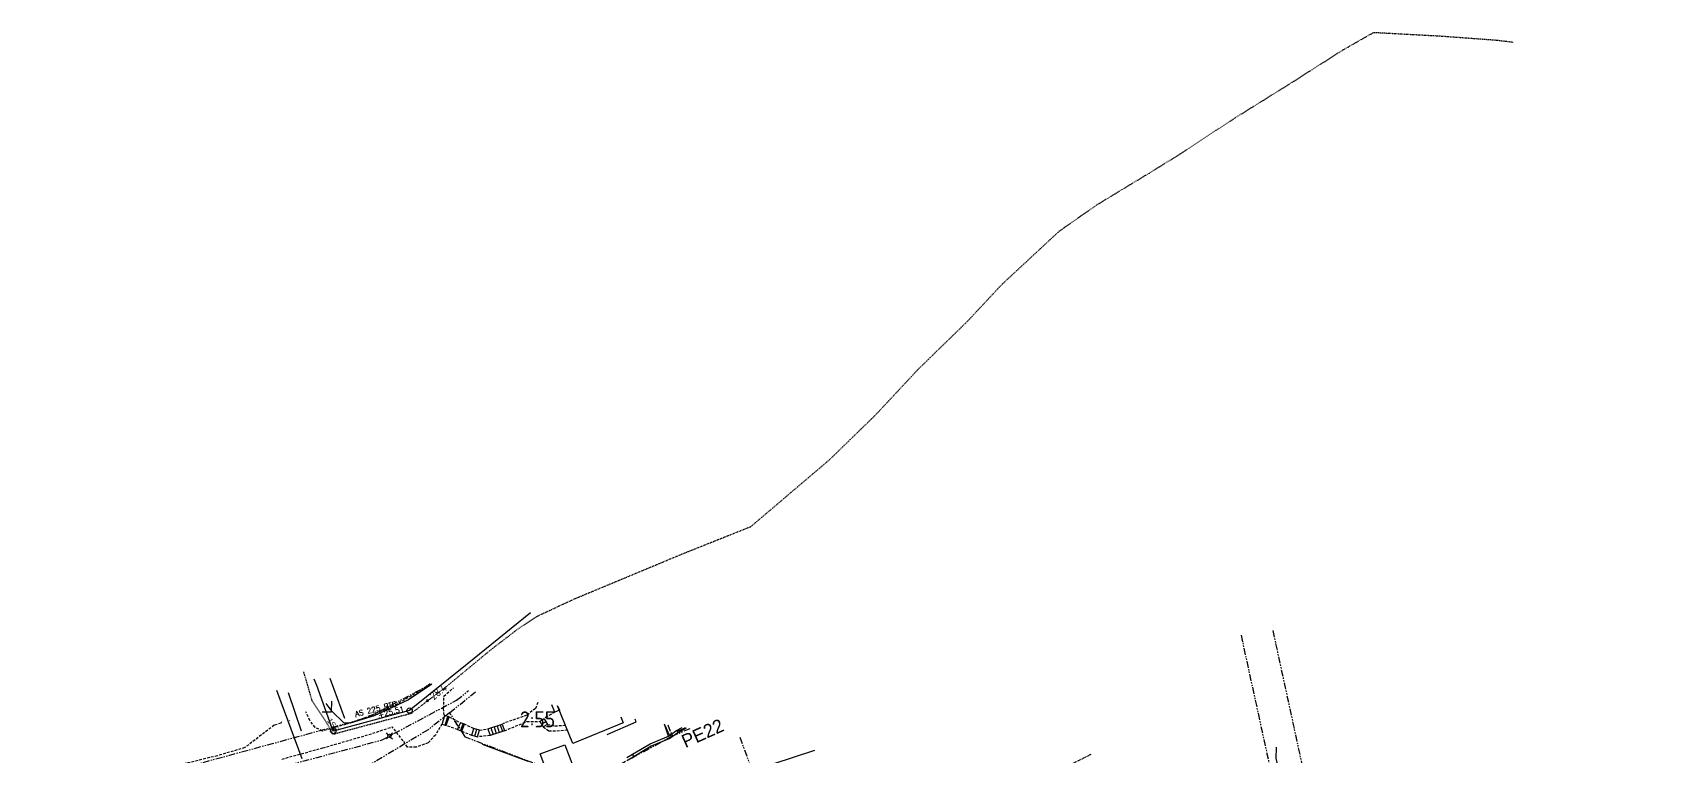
# Model space of a CAD drawing. Header units: metres. Extents: x 139929 to 143267, y 6401995 to 6404511.
# Drawn here: x 140226.7 to 140530.1, y 6402494.9 to 6402630.7 of the extents above; entities that cross this region are included whole.
import ezdxf
from ezdxf.enums import TextEntityAlignment as Align

# ---------------------------------------------------------------- set-up
doc = ezdxf.new("R2010")
doc.units = ezdxf.units.M
for name, pattern in [('DASHED', [0.75, 0.5, -0.25]), ('DGN Style 3', [2.464518, 1.76037, -0.704148]), ('HIDDEN2', [0.1875, 0.125, -0.0625]), ('PHANTOM', [2.5, 1.25, -0.25, 0.25, -0.25, 0.25, -0.25])]:
    doc.linetypes.add(name, pattern=pattern)
doc.layers.add('FAS_HAKPARENTES', color=250, linetype='Continuous', lineweight=18)
for name, color, linetype in [('M-BEF-BELYSNINGSSTOLPE', 4, 'Continuous'), ('M-BEF-BYGGNAD', 3, 'Continuous'), ('M-BEF-EL', 4, 'ELLEDNING'), ('M-BEF-EL-TEXT', 1, 'Continuous'), ('M-BEF-HÄCK', 7, 'Continuous'), ('M-BEF-MUR', 4, 'Continuous'), ('M-BEF-NIVÅ', 4, 'Continuous'), ('M-BEF-STAKET', 4, 'STAKET'), ('M-BEF-TELE-INFO', 4, 'Continuous'), ('M-BEF-TELE-TEXT', 1, 'Continuous'), ('M-BEF-TRAPPA', 4, 'Continuous'), ('M-BEF-VA-INFO', 4, 'Continuous'), ('M-BEF-VA-S', 4, 'Continuous'), ('M-BEF-VA-TEXT', 1, 'Continuous'), ('M-BEF-VA-V', 4, 'HIDDEN2'), ('M-BEF-VÄGKANT', 1, 'DASHED'), ('M-FASTIGHETSBETECKNING', 3, 'Continuous'), ('M-GR-FASTIGHETSGRÄNS', 3, 'PHANTOM')]:
    doc.layers.add(name, color=color, linetype=linetype)
doc.styles.add('ISO', font='iso.shx', dxfattribs={"height": 2.5})
doc.styles.add('ROMANS', font='romans')
doc.styles.add('Style-font38', font='font38.shx')
doc.linetypes.add('ELLEDNING', pattern='A,3,-0.5,["E",Standard,S=0.5,R=0,X=0,Y=-0.25],-0.5', length=4)
doc.linetypes.add('STAKET', pattern='A,7,[134,morastr.shx,S=0.8,R=0,X=0,Y=0],0.6,[134,morastr.shx,S=0.8,R=0,X=0,Y=0],1', length=8.6)

# ---------------------------------------------------------------- blocks, each defined once
blk = doc.blocks.new('osynlig cirkel')
blk.add_circle((0, 0), 0.005)
blk = doc.blocks.new('OSYNLIG')
blk.add_blockref('osynlig cirkel', (0, 0))
blk = doc.blocks.new('PRI_L_BELYS')
for points in [[(-0.21, 0.21, 0), (-0.57, 0.57, 0)], [(0.21, 0.21, 0), (0.57, 0.57, 0)], [(-0.21, -0.21, 0), (-0.57, -0.57, 0)], [(0.21, -0.21, 0), (0.57, -0.57, 0)]]:
    blk.add_polyline3d(points)
blk.add_circle((0, 0), 0.3)
blk = doc.blocks.new('PRI_NIVÅ_HÖJDPUNKT_ISM')
at = {"color": 7}
for p, q in [((-0.25, 0), (0.25, 0)), ((0, 0.25), (0, -0.25))]:
    blk.add_line(p, q, dxfattribs=at)
blk = doc.blocks.new('BRUNN')
blk.add_circle((0, 0), 0.5)

msp = doc.modelspace()

# ---------------------------------------------------------------- linework, layer by layer
at = {"layer": 'FAS_HAKPARENTES', "lineweight": -3}
for p, q in [((140282.845, 6402503.293), (140282.866, 6402505.318)), ((140281.045, 6402503.311), (140282.845, 6402503.293))]:
    msp.add_line(p, q, dxfattribs=at)
at = {"layer": 'M-BEF-BYGGNAD'}
for p, q in [((140324.689, 6402503.248), (140324.131, 6402504.608)), ((140325.536, 6402503.595), (140324.689, 6402503.248)), ((140328.086, 6402497.382), (140325.195, 6402504.424)), ((140325.195, 6402504.424), (140325.536, 6402503.595)), ((140337.045, 6402502.381), (140337.51, 6402501.249)), ((140337.51, 6402501.249), (140328.086, 6402497.382)), ((140334.48, 6402499.069), (140339.942, 6402501.416)), ((140339.942, 6402501.416), (140339.733, 6402501.917)), ((140321.956, 6402495.41), (140326.559, 6402497.152)), ((140326.559, 6402497.152), (140328.175, 6402492.882)), ((140365.611, 6402493.546), (140373.46, 6402496.102)), ((140323.574, 6402491.14), (140321.956, 6402495.41))]:
    msp.add_line(p, q, dxfattribs=at)
at = {"layer": 'M-BEF-EL', "flags": 128}
msp.add_lwpolyline([(140301.61, 6402508.491), (140297.282, 6402505.569), (140290.838, 6402502.559), (140286.34, 6402501.164), (140285.128, 6402501.251), (140282.958, 6402503.344), (140281.83, 6402504.895)], dxfattribs=at)
at = {"layer": 'M-BEF-HÄCK', "lineweight": -3}
msp.add_line((140346.003, 6402498.764), (140345.239, 6402500.968), dxfattribs=at)
at = {"layer": 'M-BEF-MUR', "lineweight": -3}
for p, q in [((140346.003, 6402498.764), (140347.488, 6402499.779)), ((140347.754, 6402499.355), (140346.244, 6402498.324)), ((140347.488, 6402499.779), (140348.561, 6402500.395)), ((140349.332, 6402500.262), (140347.754, 6402499.355)), ((140338.192, 6402494.717), (140342.542, 6402497.288)), ((140342.769, 6402496.841), (140338.433, 6402494.278)), ((140342.542, 6402497.288), (140346.003, 6402498.764)), ((140346.244, 6402498.324), (140342.769, 6402496.841)), ((140346.616, 6402498.578), (140346.334, 6402498.991)), ((140339.523, 6402494.922), (140339.268, 6402495.353))]:
    msp.add_line(p, q, dxfattribs=at)
at = {"layer": 'M-BEF-STAKET', "lineweight": -3}
msp.add_line((140319.693, 6402493.986), (140311.098, 6402497.172), dxfattribs=at)
at = {"layer": 'M-BEF-TELE-INFO', "linetype": 'DGN Style 3'}
for p, q in [((140346.12, 6402498.971), (140345.326, 6402500.953)), ((140349.148, 6402500.294), (140346.12, 6402498.971))]:
    msp.add_line(p, q, dxfattribs=at)
at = {"layer": 'M-BEF-TRAPPA', "lineweight": -3}
for p, q in [((140303.545, 6402501.002), (140304.087, 6402502.622)), ((140304.869, 6402502.36), (140304.087, 6402502.622)), ((140304.114, 6402500.812), (140304.656, 6402502.431)), ((140304.328, 6402500.74), (140304.869, 6402502.36)), ((140303.545, 6402501.002), (140304.328, 6402500.74)), ((140306.454, 6402499.98), (140306.973, 6402501.275)), ((140306.454, 6402499.98), (140307.223, 6402499.671)), ((140307.743, 6402500.966), (140306.973, 6402501.275)), ((140307.01, 6402499.756), (140307.53, 6402501.051)), ((140307.223, 6402499.671), (140307.743, 6402500.966)), ((140309.121, 6402498.93), (140309.489, 6402500.202)), ((140310.561, 6402499.891), (140309.489, 6402500.202)), ((140309.697, 6402498.763), (140310.066, 6402500.034)), ((140310.192, 6402498.619), (140310.561, 6402499.891)), ((140312.148, 6402500.124), (140314.8, 6402501.021)), ((140312.148, 6402500.124), (140312.574, 6402498.866)), ((140315.226, 6402499.763), (140312.574, 6402498.866)), ((140312.716, 6402500.317), (140313.142, 6402499.058)), ((140313.285, 6402500.509), (140313.71, 6402499.25)), ((140313.853, 6402500.701), (140314.279, 6402499.443)), ((140314.421, 6402500.893), (140314.848, 6402499.635)), ((140314.8, 6402501.021), (140315.226, 6402499.763)), ((140322.704, 6402501.973), (140321.912, 6402501.495)), ((140322.53, 6402500.472), (140321.912, 6402501.495)), ((140323.014, 6402501.46), (140322.222, 6402500.981)), ((140323.322, 6402500.951), (140322.53, 6402500.472)), ((140322.704, 6402501.973), (140323.322, 6402500.951)), ((140309.121, 6402498.93), (140310.192, 6402498.619))]:
    msp.add_line(p, q, dxfattribs=at)
at = {"layer": 'M-BEF-VA-INFO'}
for p, q in [((140285.347, 6402502.033), (140282.577, 6402509.544)), ((140277.294, 6402494.495), (140272.555, 6402507.317)), ((140277.219, 6402499.67), (140274.759, 6402506.848))]:
    msp.add_line(p, q, dxfattribs=at)
at = {"layer": 'M-BEF-VA-S'}
for points in [[(140320.128, 6402521.844, 0), (140308.257, 6402512.254, 0), (140297.463, 6402503.534, 0)], [(140283.154, 6402499.713, 0), (140280.037, 6402508.274, 0), (140279.575, 6402509.46, 0)], [(140297.463, 6402503.534, 0), (140283.154, 6402499.713, 0)], [(140535.278, 6402301.329, 0), (140529.651, 6402302.658, 0), (140518.022, 6402304.239, 0), (140506.375, 6402305.943, 0), (140496.751, 6402307.075, 0), (140496.102, 6402320.911, 0), (140495.479, 6402328.16, 0), (140494.15, 6402344.759, 0), (140492.1, 6402356.587, 0), (140490.415, 6402364.582, 0), (140489.675, 6402368.537, 0), (140483.104, 6402396.489, 0), (140477.242, 6402419.495, 0), (140474.953, 6402429.831, 0), (140470.374, 6402450.515, 0), (140467.872, 6402462.181, 0), (140465.176, 6402473.892, 0), (140462.256, 6402485.551, 0), (140459.925, 6402494.567, 0), (140460.016, 6402496.701, 0)]]:
    msp.add_polyline3d(points, dxfattribs=at)
at = {"layer": 'M-BEF-VA-TEXT'}
for points in [[(140287.355, 6402502.37, 0), (140287.452, 6402502.395, 0)], [(140291.701, 6402502.186, 0), (140291.798, 6402502.212, 0)], [(140274.955, 6402501.699, 0), (140274.99, 6402501.605, 0)]]:
    msp.add_polyline3d(points, dxfattribs=at)
at = {"layer": 'M-BEF-VA-V'}
for points in [[(140277.541, 6402510.806, 0), (140278.065, 6402509.152, 0), (140279.119, 6402505.41, 0), (140281.637, 6402501.691, 0), (140283.08, 6402499.122, 0), (140288.138, 6402500.472, 0), (140297.813, 6402503.06, 0), (140304.379, 6402508.069, 0), (140308.537, 6402511.506, 0), (140312.737, 6402514.981, 0), (140317.984, 6402519.015, 0), (140321.572, 6402521.331, 0), (140328.365, 6402524.492, 0), (140333.722, 6402526.725, 0), (140348.921, 6402533.06, 0), (140361.466, 6402538.069, 0), (140376.05, 6402550.462, 0), (140384.65, 6402558.801, 0), (140392.828, 6402567.555, 0), (140402.021, 6402576.514, 0), (140408.524, 6402583.466, 0), (140409.834, 6402584.683, 0), (140419.27, 6402593.445, 0), (140426.288, 6402598.359, 0), (140436.149, 6402604.342, 0), (140440.977, 6402607.327, 0), (140442.082, 6402608.014, 0), (140452.141, 6402614.632, 0), (140462.347, 6402620.982, 0), (140472.436, 6402627.41, 0), (140473.571, 6402628.059, 0), (140478.222, 6402630.714, 0), (140490.622, 6402630.045, 0), (140501.291, 6402629.264, 0), (140504.322, 6402628.896, 0)], [(140425.195, 6402495.324, 0), (140418.33, 6402491.842, 0), (140415.136, 6402490.295, 0), (140403.192, 6402484.184, 0), (140395.927, 6402480.68, 0), (140394.801, 6402480.047, 0), (140390.082, 6402477.389, 0), (140388.625, 6402476.625, 0), (140381.28, 6402472.761, 0), (140371.225, 6402467.475, 0), (140356.904, 6402459.947, 0), (140355.959, 6402459.552, 0), (140355.548, 6402459.312, 0)]]:
    msp.add_polyline3d(points, dxfattribs=at)
at = {"layer": 'M-BEF-VÄGKANT', "lineweight": -3}
for p, q in [((140301.327, 6402508.539), (140299.763, 6402507.393)), ((140299.763, 6402507.393), (140294.258, 6402504.327)), ((140303.844, 6402503.915), (140303.863, 6402506.257)), ((140303.863, 6402506.257), (140305.709, 6402507.784)), ((140278.766, 6402501.69), (140277.988, 6402503.327)), ((140288.96, 6402502.137), (140285.519, 6402500.956)), ((140294.258, 6402504.327), (140288.96, 6402502.137)), ((140303.943, 6402502.709), (140303.844, 6402503.915)), ((140304.869, 6402502.36), (140306.973, 6402501.275)), ((140319.431, 6402502.681), (140316.635, 6402501.704)), ((140321.053, 6402503.939), (140319.431, 6402502.681)), ((140321.503, 6402505.061), (140321.053, 6402503.939)), ((140323.292, 6402502.5), (140322.66, 6402501.979)), ((140324.701, 6402503.221), (140323.292, 6402502.5)), ((140272.065, 6402500.788), (140266.565, 6402496.595)), ((140273.327, 6402501.189), (140272.065, 6402500.788)), ((140273.418, 6402501.463), (140273.327, 6402501.189)), ((140279.737, 6402500.403), (140278.766, 6402501.69)), ((140281.13, 6402499.712), (140279.737, 6402500.403)), ((140285.519, 6402500.956), (140281.13, 6402499.712)), ((140281.185, 6402496.556), (140289.83, 6402499.049)), ((140289.83, 6402499.049), (140294.217, 6402500.5)), ((140296.244, 6402497.878), (140294.217, 6402500.5)), ((140303.486, 6402501.024), (140302.306, 6402498.964)), ((140306.454, 6402499.98), (140304.328, 6402500.74)), ((140307.223, 6402499.671), (140309.121, 6402498.93)), ((140309.489, 6402500.202), (140307.743, 6402500.966)), ((140310.561, 6402499.891), (140312.148, 6402500.124)), ((140316.635, 6402501.704), (140314.876, 6402501.076)), ((140315.226, 6402499.763), (140319.42, 6402501.466)), ((140319.42, 6402501.466), (140321.912, 6402501.495)), ((140322.53, 6402500.472), (140323.542, 6402499.759)), ((140323.322, 6402500.951), (140324.674, 6402500.681)), ((140323.542, 6402499.759), (140325.07, 6402499.72)), ((140324.674, 6402500.681), (140326.68, 6402500.806)), ((140325.07, 6402499.72), (140327.031, 6402499.954)), ((140266.565, 6402496.595), (140261.435, 6402495.077)), ((140273.53, 6402494.451), (140281.185, 6402496.556)), ((140297.073, 6402496.707), (140296.244, 6402497.878)), ((140298.669, 6402496.7), (140297.073, 6402496.707)), ((140300.933, 6402497.475), (140298.669, 6402496.7)), ((140302.306, 6402498.964), (140300.933, 6402497.475)), ((140312.574, 6402498.866), (140310.192, 6402498.619)), ((140261.435, 6402495.077), (140252.353, 6402492.868))]:
    msp.add_line(p, q, dxfattribs=at)
at = {"layer": 'M-GR-FASTIGHETSGRÄNS'}
for p, q in [((140453.339, 6402517.683), (140491.424, 6402343.332)), ((140459.303, 6402518.536), (140496.782, 6402345.771)), ((140289.598, 6402502.238), (140301.447, 6402508.519)), ((140292.331, 6402498.044), (140306.241, 6402505.501)), ((140304.968, 6402503.148), (140309.849, 6402507.07)), ((140306.241, 6402505.501), (140308.519, 6402507.299)), ((140246.674, 6402490.551), (140289.598, 6402502.238)), ((140304.966, 6402503.147), (140300.916, 6402499.926)), ((140307.951, 6402498.548), (140304.966, 6402503.147)), ((140307.951, 6402498.548), (140304.968, 6402503.148)), ((140300.916, 6402499.926), (140277.973, 6402486.126)), ((140345.859, 6402500.861), (140346.746, 6402498.749)), ((140349.997, 6402500.148), (140346.746, 6402498.749)), ((140226.735, 6402480.447), (140292.331, 6402498.044)), ((140322.903, 6402492.854), (140307.951, 6402498.548)), ((140322.903, 6402492.854), (140307.951, 6402498.548)), ((140346.746, 6402498.749), (140322.891, 6402485.854)), ((140359.367, 6402498.532), (140369.579, 6402470.764))]:
    msp.add_line(p, q, dxfattribs=at)

# ---------------------------------------------------------------- block references
at = {"layer": 'M-BEF-BELYSNINGSSTOLPE', "lineweight": -3}
msp.add_blockref('PRI_L_BELYS', (140293.675, 6402498.794), dxfattribs=at)
at = {"layer": 'M-BEF-NIVÅ', "lineweight": -3, "rotation": 39.13199790607892}
msp.add_blockref('PRI_NIVÅ_HÖJDPUNKT_ISM', (140300.772, 6402505.406), dxfattribs=at)
at = {"layer": 'M-BEF-VA-S'}
for p in [(140297.463, 6402503.534), (140283.154, 6402499.713)]:
    msp.add_blockref('BRUNN', p, dxfattribs=at)
at = {"layer": 'M-FASTIGHETSBETECKNING', "lineweight": -3}
msp.add_blockref('OSYNLIG', (140321.451, 6402500.409), dxfattribs=at)

# ---------------------------------------------------------------- texts
at = {"layer": 'M-BEF-EL-TEXT', "linetype": 'Continuous'}
msp.add_text('1SE', height=1, rotation=306.06941, dxfattribs=at).set_placement((140281.696, 6402501.464), align=Align.BOTTOM_LEFT)
at = {"layer": 'M-BEF-NIVÅ', "style": 'ISO'}
msp.add_text('28.4', height=1.5, rotation=38.54061, dxfattribs=at).set_placement((140301.554, 6402506.029), align=Align.MIDDLE_LEFT)
at = {"layer": 'M-BEF-TELE-TEXT', "linetype": 'DGN Style 3', "style": 'Style-font38'}
msp.add_text('PE22', height=2.5, rotation=24.18522, dxfattribs=at).set_placement((140348.144, 6402498.764), align=Align.TOP_LEFT)
at = {"layer": 'M-BEF-VA-TEXT', "style": 'ROMANS'}
for s, rotation, p in [('AS 225 BTG ', 14.3883, (140287.355, 6402502.37)), ('+25.51', 14.6991, (140291.701, 6402502.186))]:
    msp.add_text(s, height=1, rotation=rotation, dxfattribs=at).set_placement(p)
at = {"layer": 'M-FASTIGHETSBETECKNING', "lineweight": -3, "style": 'ISO'}
msp.add_text('2:55', height=3, dxfattribs=at).set_placement((140321.451, 6402500.409), align=Align.CENTER)

doc.saveas('drawing.dxf')
